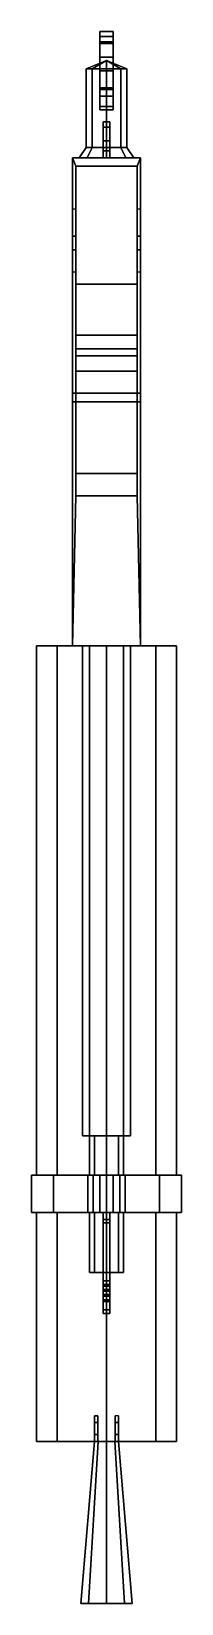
# Model space of a CAD drawing. Extents: x -0.44 to 0.44, y -5.41 to 3.8.
import ezdxf

# ---------------------------------------------------------------- set-up
doc = ezdxf.new("R2010")
doc.units = 0
doc.layers.get('0').update_dxf_attribs({"linetype": 'CONTINUOUS'})

msp = doc.modelspace()

# ---------------------------------------------------------------- linework, layer by layer
for points in [[(-0.04, 3.46, -0.42), (-0.04, 3.8, -0.39), (-0.04, 3.8, -0.58), (-0.04, 3.42, -0.55)], [(-0.04, 3.42, -0.55), (-0.04, 3.8, -0.58), (-0.04, 3.77, -0.64), (-0.04, 3.42, -0.61)], [(-0.04, 3.46, -0.21), (-0.04, 3.77, -0.26), (-0.04, 3.8, -0.39), (-0.04, 3.46, -0.42)], [(-0.04, 3.8, -0.58), (0.04, 3.8, -0.58), (0.04, 3.77, -0.64), (-0.04, 3.77, -0.64)], [(-0.04, 3.8, -0.39), (0.04, 3.8, -0.39), (0.04, 3.8, -0.58), (-0.04, 3.8, -0.58)], [(-0.04, 3.77, -0.26), (0.04, 3.77, -0.26), (0.04, 3.8, -0.39), (-0.04, 3.8, -0.39)], [(0.04, 3.8, -0.39), (0.04, 3.46, -0.42), (0.04, 3.42, -0.55), (0.04, 3.8, -0.58)], [(0.04, 3.8, -0.58), (0.04, 3.42, -0.55), (0.04, 3.42, -0.61), (0.04, 3.77, -0.64)], [(0.04, 3.77, -0.26), (0.04, 3.46, -0.21), (0.04, 3.46, -0.42), (0.04, 3.8, -0.39)], [(-0.04, 3.42, -0.61), (-0.04, 3.77, -0.64), (-0.04, 3.74, -0.65), (-0.04, 3.47, -0.65)], [(-0.04, 3.42, -0.06), (-0.04, 3.73, -0.17), (-0.04, 3.77, -0.26), (-0.04, 3.46, -0.21)], [(-0.04, 3.77, -0.64), (0.04, 3.77, -0.64), (0.04, 3.74, -0.65), (-0.04, 3.74, -0.65)], [(-0.04, 3.73, -0.17), (0.04, 3.73, -0.17), (0.04, 3.77, -0.26), (-0.04, 3.77, -0.26)], [(-0.04, 3.74, -0.65), (0.04, 3.74, -0.65), (0.04, 3.47, -0.65), (-0.04, 3.47, -0.65)], [(-0.04, 3.36, 0.03), (-0.04, 3.65, -0.03), (-0.04, 3.73, -0.17), (-0.04, 3.42, -0.06)], [(-0.04, 3.65, -0.03), (0.04, 3.65, -0.03), (0.04, 3.73, -0.17), (-0.04, 3.73, -0.17)], [(0.04, 3.77, -0.64), (0.04, 3.42, -0.61), (0.04, 3.47, -0.65), (0.04, 3.74, -0.65)], [(0.04, 3.73, -0.17), (0.04, 3.42, -0.06), (0.04, 3.46, -0.21), (0.04, 3.77, -0.26)], [(0.04, 3.65, -0.03), (0.04, 3.36, 0.03), (0.04, 3.42, -0.06), (0.04, 3.73, -0.17)], [(-0.0849, 3.58, 0.1051), (-0.12, 3.58, 0.19), (0, 3.63, 0.19)], [(-0.12, 3.58, 0.19), (-0.0849, 3.58, 0.2749), (0, 3.63, 0.19)], [(0, 3.58, 0.07), (-0.0849, 3.58, 0.1051), (0, 3.63, 0.19)], [(-0.0849, 3.58, 0.2749), (0, 3.58, 0.31), (0, 3.63, 0.19)], [(-0.04, 3.34, 0.07), (-0.04, 3.57, 0.04), (-0.04, 3.65, -0.03), (-0.04, 3.36, 0.03)], [(-0.04, 3.57, 0.04), (0.04, 3.57, 0.04), (0.04, 3.65, -0.03), (-0.04, 3.65, -0.03)], [(0.12, 3.58, 0.19), (0.0849, 3.58, 0.1051), (0, 3.63, 0.19)], [(0.0849, 3.58, 0.1051), (0, 3.58, 0.07), (0, 3.63, 0.19)], [(0, 3.58, 0.31), (0.0849, 3.58, 0.2749), (0, 3.63, 0.19)], [(0.0849, 3.58, 0.2749), (0.12, 3.58, 0.19), (0, 3.63, 0.19)], [(0.04, 3.57, 0.04), (0.04, 3.34, 0.07), (0.04, 3.36, 0.03), (0.04, 3.65, -0.03)], [(-0.0849, 3.58, 0.2749), (-0.12, 3.58, 0.19), (-0.12, 3.12, 0.19), (-0.0849, 3.12, 0.2749)], [(-0.12, 3.58, 0.19), (-0.0849, 3.58, 0.1051), (-0.0849, 3.12, 0.1051), (-0.12, 3.12, 0.19)], [(0, 3.58, 0.31), (-0.0849, 3.58, 0.2749), (-0.0849, 3.12, 0.2749), (0, 3.12, 0.31)], [(-0.0849, 3.58, 0.1051), (0, 3.58, 0.07), (0, 3.12, 0.07), (-0.0849, 3.12, 0.1051)], [(-0.04, 3.34, 0.0866), (-0.04, 3.57, 0.0866), (-0.04, 3.57, 0.04), (-0.04, 3.34, 0.07)], [(0, 3.57, 0.07), (0.04, 3.57, 0.0866), (0.04, 3.57, 0.04), (-0.04, 3.57, 0.04)], [(-0.04, 3.57, 0.0866), (0, 3.57, 0.07), (0, 3.57, 0.07), (-0.04, 3.57, 0.04)], [(0.0849, 3.58, 0.2749), (0, 3.58, 0.31), (0, 3.12, 0.31), (0.0849, 3.12, 0.2749)], [(0, 3.58, 0.07), (0.0849, 3.58, 0.1051), (0.0849, 3.12, 0.1051), (0, 3.12, 0.07)], [(0.04, 3.57, 0.0866), (0.04, 3.34, 0.0866), (0.04, 3.34, 0.07), (0.04, 3.57, 0.04)], [(0.12, 3.58, 0.19), (0.0849, 3.58, 0.2749), (0.0849, 3.12, 0.2749), (0.12, 3.12, 0.19)], [(0.0849, 3.58, 0.1051), (0.12, 3.58, 0.19), (0.12, 3.12, 0.19), (0.0849, 3.12, 0.1051)], [(-0.04, 3.47, -0.65), (0.04, 3.47, -0.65), (0.04, 3.42, -0.61), (-0.04, 3.42, -0.61)], [(-0.04, 3.42, -0.55), (0.04, 3.42, -0.55), (0.04, 3.46, -0.42), (-0.04, 3.46, -0.42)], [(-0.04, 3.46, -0.42), (0.04, 3.46, -0.42), (0.04, 3.46, -0.21), (-0.04, 3.46, -0.21)], [(-0.04, 3.46, -0.21), (0.04, 3.46, -0.21), (0.04, 3.42, -0.06), (-0.04, 3.42, -0.06)], [(-0.04, 3.42, -0.61), (0.04, 3.42, -0.61), (0.04, 3.42, -0.55), (-0.04, 3.42, -0.55)], [(-0.04, 3.42, -0.06), (0.04, 3.42, -0.06), (0.04, 3.36, 0.03), (-0.04, 3.36, 0.03)], [(-0.04, 3.36, 0.03), (0.04, 3.36, 0.03), (0.04, 3.34, 0.07), (-0.04, 3.34, 0.07)], [(-0.04, 3.34, 0.07), (0, 3.34, 0.07), (-0.04, 3.34, 0.0866)], [(0, 3.34, 0.07), (0.04, 3.34, 0.07), (0.04, 3.34, 0.0866)], [(-0.02, 3.21, -0.11), (-0.02, 3.24, -0.1), (-0.02, 3.27, -0.16), (-0.02, 3.24, -0.16)], [(-0.02, 3.24, -0.16), (-0.02, 3.27, -0.16), (-0.02, 3.27, -0.21), (-0.02, 3.24, -0.23)], [(-0.02, 3.24, -0.1), (0.02, 3.24, -0.1), (0.02, 3.27, -0.16), (-0.02, 3.27, -0.16)], [(-0.02, 3.27, -0.16), (0.02, 3.27, -0.16), (0.02, 3.27, -0.21), (-0.02, 3.27, -0.21)], [(-0.02, 3.15, -0.08), (-0.02, 3.16, -0.05), (-0.02, 3.24, -0.1), (-0.02, 3.21, -0.11)], [(-0.02, 3.16, -0.05), (0.02, 3.16, -0.05), (0.02, 3.24, -0.1), (-0.02, 3.24, -0.1)], [(0.02, 3.24, -0.1), (0.02, 3.21, -0.11), (0.02, 3.24, -0.16), (0.02, 3.27, -0.16)], [(0.02, 3.27, -0.16), (0.02, 3.24, -0.16), (0.02, 3.24, -0.23), (0.02, 3.27, -0.21)], [(0.02, 3.16, -0.05), (0.02, 3.15, -0.08), (0.02, 3.21, -0.11), (0.02, 3.24, -0.1)], [(-0.02, 3.1, -0.08), (-0.02, 3.1, -0.05), (-0.02, 3.16, -0.05), (-0.02, 3.15, -0.08)], [(-0.02, 3.1, -0.05), (0.02, 3.1, -0.05), (0.02, 3.16, -0.05), (-0.02, 3.16, -0.05)], [(0.02, 3.1, -0.05), (0.02, 3.1, -0.08), (0.02, 3.15, -0.08), (0.02, 3.16, -0.05)], [(-0.2, 3.06, 0.5), (-0.2, 3.06, -0.26), (-0.2, 1.68, -0.26), (-0.2, 1.63, -0.21)], [(-0.2, 3.06, 0.5), (-0.2, 1.63, -0.21), (-0.2, 0.2, -0.21), (-0.2, 0.2, 0.5)], [(0.2, 3.06, 0.5), (0.2, 3.06, -0.26), (-0.2, 3.06, -0.26), (-0.2, 3.06, 0.5)], [(0.2, 3.06, -0.26), (0.2, 1.68, -0.26), (-0.2, 1.68, -0.26), (-0.2, 3.06, -0.26)], [(-0.18, 3.01, 0.5), (-0.2, 3.06, 0.5), (-0.2, 0.2, 0.5), (-0.18, 1.08, 0.5)], [(0.18, 3.01, 0.5), (0.2, 3.06, 0.5), (-0.2, 3.06, 0.5), (-0.18, 3.01, 0.5)], [(-0.1131, 3.06, 0.0769), (-0.16, 3.06, 0.19), (-0.12, 3.12, 0.19), (-0.0849, 3.12, 0.1051)], [(-0.16, 3.06, 0.19), (-0.1131, 3.06, 0.3031), (-0.0849, 3.12, 0.2749), (-0.12, 3.12, 0.19)], [(0, 3.06, 0.03), (-0.1131, 3.06, 0.0769), (-0.0849, 3.12, 0.1051), (0, 3.12, 0.07)], [(-0.1131, 3.06, 0.3031), (0, 3.06, 0.35), (0, 3.12, 0.31), (-0.0849, 3.12, 0.2749)], [(-0.02, 3.06, -0.11), (-0.02, 3.06, -0.02), (-0.02, 3.1, -0.05), (-0.02, 3.1, -0.08)], [(-0.02, 3.06, -0.02), (0.02, 3.06, -0.02), (0.02, 3.1, -0.05), (-0.02, 3.1, -0.05)], [(0.1131, 3.06, 0.0769), (0, 3.06, 0.03), (0, 3.12, 0.07), (0.0849, 3.12, 0.1051)], [(0, 3.06, 0.35), (0.1131, 3.06, 0.3031), (0.0849, 3.12, 0.2749), (0, 3.12, 0.31)], [(0.02, 3.06, -0.02), (0.02, 3.06, -0.11), (0.02, 3.1, -0.08), (0.02, 3.1, -0.05)], [(0.16, 3.06, 0.19), (0.1131, 3.06, 0.0769), (0.0849, 3.12, 0.1051), (0.12, 3.12, 0.19)], [(0.1131, 3.06, 0.3031), (0.16, 3.06, 0.19), (0.12, 3.12, 0.19), (0.0849, 3.12, 0.2749)], [(0.2, 3.06, 0.5), (0.18, 3.01, 0.5), (0.18, 1.08, 0.5), (0.2, 0.2, 0.5)], [(0.2, 3.06, -0.26), (0.2, 3.06, 0.5), (0.2, 1.63, -0.21), (0.2, 1.68, -0.26)], [(0.2, 1.63, -0.21), (0.2, 3.06, 0.5), (0.2, 0.2, 0.5), (0.2, 0.2, -0.21)], [(0.18, 3.01, 0.56), (0.18, 3.01, 0.5), (-0.18, 3.01, 0.5), (-0.18, 3.01, 0.56)], [(-0.18, 3.01, 0.56), (-0.18, 3.01, 0.5), (-0.18, 1.08, 0.5), (-0.18, 2.32, 0.56)], [(0.18, 2.32, 0.56), (0.18, 3.01, 0.56), (-0.18, 3.01, 0.56), (-0.18, 2.32, 0.56)], [(0.18, 2.32, 0.56), (0.18, 1.08, 0.5), (0.18, 3.01, 0.5), (0.18, 3.01, 0.56)], [(-0.2, 2.76, -0.26), (-0.2, 2.6, -0.39), (-0.2, 2.52, -0.39), (-0.2, 2.39, -0.26)], [(-0.18, 2.76, -0.26), (-0.18, 2.6, -0.39), (-0.2, 2.6, -0.39), (-0.2, 2.76, -0.26)], [(-0.18, 2.6, -0.39), (-0.18, 2.76, -0.26), (-0.18, 2.39, -0.26), (-0.18, 2.52, -0.39)], [(0.18, 2.76, -0.26), (0.18, 2.6, -0.39), (0.18, 2.52, -0.39), (0.18, 2.39, -0.26)], [(0.2, 2.76, -0.26), (0.2, 2.6, -0.39), (0.18, 2.6, -0.39), (0.18, 2.76, -0.26)], [(0.2, 2.6, -0.39), (0.2, 2.76, -0.26), (0.2, 2.39, -0.26), (0.2, 2.52, -0.39)], [(-0.18, 2.6, -0.39), (-0.18, 2.52, -0.39), (-0.2, 2.52, -0.39), (-0.2, 2.6, -0.39)], [(0.2, 2.6, -0.39), (0.2, 2.52, -0.39), (0.18, 2.52, -0.39), (0.18, 2.6, -0.39)], [(-0.18, 2.52, -0.39), (-0.18, 2.39, -0.26), (-0.2, 2.39, -0.26), (-0.2, 2.52, -0.39)], [(0.2, 2.52, -0.39), (0.2, 2.39, -0.26), (0.18, 2.39, -0.26), (0.18, 2.52, -0.39)], [(-0.18, 2.32, 0.67), (-0.18, 2.32, 0.56), (-0.18, 2.02, 0.56), (-0.18, 2.02, 0.67)], [(-0.18, 2.32, 0.56), (-0.18, 2.32, 0.56), (-0.18, 1.08, 0.5), (-0.18, 1.94, 0.56)], [(0.18, 2.32, 0.67), (0.18, 2.32, 0.56), (-0.18, 2.32, 0.56), (-0.18, 2.32, 0.67)], [(0.18, 2.02, 0.67), (0.18, 2.32, 0.67), (-0.18, 2.32, 0.67), (-0.18, 2.02, 0.67)], [(0.18, 2.02, 0.67), (0.18, 2.02, 0.56), (0.18, 2.32, 0.56), (0.18, 2.32, 0.67)], [(0.18, 1.94, 0.56), (0.18, 1.08, 0.5), (0.18, 2.32, 0.56)], [(0.18, 2.02, 0.56), (0.18, 2.02, 0.67), (-0.18, 2.02, 0.67), (-0.18, 2.02, 0.56)], [(0.18, 1.94, 0.56), (0.18, 2.02, 0.56), (-0.18, 2.02, 0.56), (-0.18, 1.94, 0.56)], [(-0.18, 1.94, 0.79), (-0.18, 1.94, 0.56), (-0.18, 1.08, 0.5), (-0.18, 1.9, 0.79)], [(0.18, 1.94, 0.79), (0.18, 1.94, 0.56), (-0.18, 1.94, 0.56), (-0.18, 1.94, 0.79)], [(0.18, 1.9, 0.79), (0.18, 1.94, 0.79), (-0.18, 1.94, 0.79), (-0.18, 1.9, 0.79)], [(0.18, 1.9, 0.79), (0.18, 1.08, 0.5), (0.18, 1.94, 0.56), (0.18, 1.94, 0.79)], [(-0.18, 1.9, 0.91), (-0.18, 1.9, 0.79), (-0.18, 1.81, 0.85), (-0.18, 1.81, 0.91)], [(-0.18, 1.81, 0.85), (-0.18, 1.9, 0.79), (-0.18, 1.21, 0.75), (-0.18, 1.21, 0.85)], [(-0.18, 1.9, 0.79), (-0.18, 1.9, 0.79), (-0.18, 1.08, 0.5), (-0.18, 1.21, 0.75)], [(0.18, 1.9, 0.91), (0.18, 1.9, 0.79), (-0.18, 1.9, 0.79), (-0.18, 1.9, 0.91)], [(0.18, 1.81, 0.91), (0.18, 1.9, 0.91), (-0.18, 1.9, 0.91), (-0.18, 1.81, 0.91)], [(0.18, 1.81, 0.91), (0.18, 1.81, 0.85), (0.18, 1.9, 0.79), (0.18, 1.9, 0.91)], [(0.18, 1.21, 0.85), (0.18, 1.21, 0.75), (0.18, 1.9, 0.79), (0.18, 1.81, 0.85)], [(0.18, 1.21, 0.75), (0.18, 1.08, 0.5), (0.18, 1.9, 0.79)], [(0.18, 1.81, 0.85), (0.18, 1.81, 0.91), (-0.18, 1.81, 0.91), (-0.18, 1.81, 0.85)], [(0.18, 1.21, 0.85), (0.18, 1.81, 0.85), (-0.18, 1.81, 0.85), (-0.18, 1.21, 0.85)], [(0.2, 1.68, -0.26), (0.2, 1.63, -0.21), (-0.2, 1.63, -0.21), (-0.2, 1.68, -0.26)], [(0.2, 1.63, -0.21), (0.2, 0.2, -0.21), (-0.2, 0.2, -0.21), (-0.2, 1.63, -0.21)], [(-0.18, 1.21, 0.75), (-0.18, 1.21, 0.75), (-0.18, 1.08, 0.5), (-0.18, 1.08, 0.75)], [(0.18, 1.21, 0.75), (0.18, 1.21, 0.85), (-0.18, 1.21, 0.85), (-0.18, 1.21, 0.75)], [(0.18, 1.08, 0.75), (0.18, 1.21, 0.75), (-0.18, 1.21, 0.75), (-0.18, 1.08, 0.75)], [(0.18, 1.08, 0.75), (0.18, 1.08, 0.5), (0.18, 1.21, 0.75)], [(0.2, 0.2, 0.5), (0.18, 1.08, 0.5), (-0.18, 1.08, 0.5), (-0.2, 0.2, 0.5)], [(0.18, 1.08, 0.5), (0.18, 1.08, 0.75), (-0.18, 1.08, 0.75), (-0.18, 1.08, 0.5)], [(-0.41, 0.2, 0.38), (-0.2899, 0.2, 0.0901), (-0.2899, -2.9, 0.0901), (-0.41, -2.9, 0.38)], [(-0.2899, 0.2, 0.6699), (-0.41, 0.2, 0.38), (-0.41, -2.9, 0.38), (-0.2899, -2.9, 0.6699)], [(-0.2899, 0.2, 0.6699), (-0.2, 0.2, 0.5), (-0.2899, 0.2, 0.0901), (-0.41, 0.2, 0.38)], [(-0.2899, 0.2, 0.0901), (0, 0.2, -0.03), (0, -2.9, -0.03), (-0.2899, -2.9, 0.0901)], [(0, 0.2, 0.79), (-0.2899, 0.2, 0.6699), (-0.2899, -2.9, 0.6699), (0, -2.9, 0.79)], [(0, 0.2, 0.79), (0.2899, 0.2, 0.6699), (-0.2, 0.2, 0.5), (-0.2899, 0.2, 0.6699)], [(-0.2, 0.2, 0.5), (-0.2, 0.2, 0.0528), (-0.2, 0.2, 0.0528), (-0.2899, 0.2, 0.0901)], [(0.2, 0.2, -0.21), (0.2, 0.2, 0.5), (-0.2, 0.2, 0.5), (-0.2, 0.2, -0.21)], [(0.2899, 0.2, 0.6699), (0.2, 0.2, 0.5), (-0.2, 0.2, 0.5), (0.2899, 0.2, 0.6699)], [(-0.099, 0.2, -0.141), (-0.14, 0.2, -0.24), (-0.14, -2.67, -0.24), (-0.099, -2.67, -0.141)], [(-0.14, 0.2, -0.24), (-0.099, 0.2, -0.339), (-0.099, -2.67, -0.339), (-0.14, -2.67, -0.24)], [(0, 0.2, -0.1), (-0.099, 0.2, -0.141), (-0.099, -2.67, -0.141), (0, -2.67, -0.1)], [(-0.099, 0.2, -0.339), (0, 0.2, -0.38), (0, -2.67, -0.38), (-0.099, -2.67, -0.339)], [(0, 0.2, -0.03), (0.2899, 0.2, 0.0901), (0.2899, -2.9, 0.0901), (0, -2.9, -0.03)], [(0.2899, 0.2, 0.6699), (0, 0.2, 0.79), (0, -2.9, 0.79), (0.2899, -2.9, 0.6699)], [(0.099, 0.2, -0.141), (0, 0.2, -0.1), (0, -2.67, -0.1), (0.099, -2.67, -0.141)], [(0, 0.2, -0.38), (0.099, 0.2, -0.339), (0.099, -2.67, -0.339), (0, -2.67, -0.38)], [(0.14, 0.2, -0.24), (0.099, 0.2, -0.141), (0.099, -2.67, -0.141), (0.14, -2.67, -0.24)], [(0.099, 0.2, -0.339), (0.14, 0.2, -0.24), (0.14, -2.67, -0.24), (0.099, -2.67, -0.339)], [(0.2899, 0.2, 0.6699), (0.41, 0.2, 0.38), (0.2, 0.2, 0.0528), (0.2, 0.2, 0.5)], [(0.41, 0.2, 0.38), (0.2899, 0.2, 0.0901), (0.2, 0.2, 0.0528)], [(0.2899, 0.2, 0.0901), (0.41, 0.2, 0.38), (0.41, -2.9, 0.38), (0.2899, -2.9, 0.0901)], [(0.41, 0.2, 0.38), (0.2899, 0.2, 0.6699), (0.2899, -2.9, 0.6699), (0.41, -2.9, 0.38)], [(-0.099, -2.67, -0.141), (-0.14, -2.67, -0.24), (-0.1, -2.67, -0.24), (-0.0707, -2.67, -0.1693)], [(-0.14, -2.67, -0.24), (-0.099, -2.67, -0.339), (-0.0707, -2.67, -0.3107), (-0.1, -2.67, -0.24)], [(-0.0707, -2.67, -0.1693), (-0.1, -2.67, -0.24), (-0.1, -2.9, -0.24), (-0.0707, -2.9, -0.1693)], [(-0.1, -2.67, -0.24), (-0.0707, -2.67, -0.3107), (-0.0707, -2.9, -0.3107), (-0.1, -2.9, -0.24)], [(-0.099, -2.67, -0.339), (0, -2.67, -0.38), (0, -2.67, -0.34), (-0.0707, -2.67, -0.3107)], [(0, -2.67, -0.1), (-0.099, -2.67, -0.141), (-0.0707, -2.67, -0.1693), (0, -2.67, -0.14)], [(0, -2.67, -0.14), (-0.0707, -2.67, -0.1693), (-0.0707, -2.9, -0.1693), (0, -2.9, -0.14)], [(-0.0707, -2.67, -0.3107), (0, -2.67, -0.34), (0, -2.9, -0.34), (-0.0707, -2.9, -0.3107)], [(0.0707, -2.67, -0.1693), (0, -2.67, -0.14), (0, -2.9, -0.14), (0.0707, -2.9, -0.1693)], [(0, -2.67, -0.34), (0.0707, -2.67, -0.3107), (0.0707, -2.9, -0.3107), (0, -2.9, -0.34)], [(0, -2.67, -0.38), (0.099, -2.67, -0.339), (0.0707, -2.67, -0.3107), (0, -2.67, -0.34)], [(0.099, -2.67, -0.141), (0, -2.67, -0.1), (0, -2.67, -0.14), (0.0707, -2.67, -0.1693)], [(0.1, -2.67, -0.24), (0.0707, -2.67, -0.1693), (0.0707, -2.9, -0.1693), (0.1, -2.9, -0.24)], [(0.0707, -2.67, -0.3107), (0.1, -2.67, -0.24), (0.1, -2.9, -0.24), (0.0707, -2.9, -0.3107)], [(0.099, -2.67, -0.339), (0.14, -2.67, -0.24), (0.1, -2.67, -0.24), (0.0707, -2.67, -0.3107)], [(0.14, -2.67, -0.24), (0.099, -2.67, -0.141), (0.0707, -2.67, -0.1693), (0.1, -2.67, -0.24)], [(-0.3111, -2.9, 0.6911), (-0.44, -2.9, 0.38), (-0.44, -3.12, 0.38), (-0.3111, -3.12, 0.6911)], [(-0.44, -2.9, 0.38), (-0.3111, -2.9, 0.0689), (-0.3111, -3.12, 0.0689), (-0.44, -3.12, 0.38)], [(-0.3111, -2.9, 0.0689), (-0.44, -2.9, 0.38), (-0.41, -2.9, 0.38), (-0.2899, -2.9, 0.0901)], [(-0.44, -2.9, 0.38), (-0.3111, -2.9, 0.6911), (-0.2899, -2.9, 0.6699), (-0.41, -2.9, 0.38)], [(0, -2.9, 0.82), (-0.3111, -2.9, 0.6911), (-0.3111, -3.12, 0.6911), (0, -3.12, 0.82)], [(-0.3111, -2.9, 0.0689), (-0.04, -2.9, -0.0434), (-0.04, -3.12, -0.0434), (-0.3111, -3.12, 0.0689)], [(-0.04, -2.9, -0.0434), (-0.3111, -2.9, 0.0689), (-0.2899, -2.9, 0.0901), (0, -2.9, -0.03)], [(-0.3111, -2.9, 0.6911), (0, -2.9, 0.82), (0, -2.9, 0.79), (-0.2899, -2.9, 0.6699)], [(-0.0778, -2.9, -0.1622), (-0.11, -2.9, -0.24), (-0.11, -3.12, -0.24), (-0.0778, -3.12, -0.1622)], [(-0.11, -2.9, -0.24), (-0.0778, -2.9, -0.3178), (-0.0778, -3.12, -0.3178), (-0.11, -3.12, -0.24)], [(-0.11, -2.9, -0.24), (-0.0778, -2.9, -0.1622), (-0.0707, -2.9, -0.1693), (-0.1, -2.9, -0.24)], [(-0.0778, -2.9, -0.3178), (-0.11, -2.9, -0.24), (-0.1, -2.9, -0.24), (-0.0707, -2.9, -0.3107)], [(-0.04, -2.9, -0.1466), (-0.0778, -2.9, -0.1622), (-0.0778, -3.12, -0.1622), (-0.04, -3.12, -0.1466)], [(-0.0778, -2.9, -0.3178), (0, -2.9, -0.35), (0, -3.12, -0.35), (-0.0778, -3.12, -0.3178)], [(-0.0778, -2.9, -0.1622), (-0.04, -2.9, -0.1466), (0, -2.9, -0.14), (-0.0707, -2.9, -0.1693)], [(0, -2.9, -0.35), (-0.0778, -2.9, -0.3178), (-0.0707, -2.9, -0.3107), (0, -2.9, -0.34)], [(-0.04, -2.9, -0.1466), (-0.04, -2.9, -0.0434), (0, -2.9, -0.03), (0, -2.9, -0.14)], [(0.3111, -2.9, 0.6911), (0, -2.9, 0.82), (0, -3.12, 0.82), (0.3111, -3.12, 0.6911)], [(0, -2.9, -0.35), (0.0778, -2.9, -0.3178), (0.0778, -3.12, -0.3178), (0, -3.12, -0.35)], [(0, -2.9, -0.14), (0, -2.9, -0.03), (0.04, -2.9, -0.0434), (0.04, -2.9, -0.1466)], [(0.04, -2.9, -0.1466), (0.0778, -2.9, -0.1622), (0.0707, -2.9, -0.1693), (0, -2.9, -0.14)], [(0.0778, -2.9, -0.3178), (0, -2.9, -0.35), (0, -2.9, -0.34), (0.0707, -2.9, -0.3107)], [(0.3111, -2.9, 0.0689), (0.04, -2.9, -0.0434), (0, -2.9, -0.03), (0.2899, -2.9, 0.0901)], [(0, -2.9, 0.82), (0.3111, -2.9, 0.6911), (0.2899, -2.9, 0.6699), (0, -2.9, 0.79)], [(0.04, -2.9, -0.0434), (0.3111, -2.9, 0.0689), (0.3111, -3.12, 0.0689), (0.04, -3.12, -0.0434)], [(0.0778, -2.9, -0.1622), (0.04, -2.9, -0.1466), (0.04, -3.12, -0.1466), (0.0778, -3.12, -0.1622)], [(0.11, -2.9, -0.24), (0.0778, -2.9, -0.3178), (0.0707, -2.9, -0.3107), (0.1, -2.9, -0.24)], [(0.0778, -2.9, -0.1622), (0.11, -2.9, -0.24), (0.1, -2.9, -0.24), (0.0707, -2.9, -0.1693)], [(0.11, -2.9, -0.24), (0.0778, -2.9, -0.1622), (0.0778, -3.12, -0.1622), (0.11, -3.12, -0.24)], [(0.0778, -2.9, -0.3178), (0.11, -2.9, -0.24), (0.11, -3.12, -0.24), (0.0778, -3.12, -0.3178)], [(0.44, -2.9, 0.38), (0.3111, -2.9, 0.0689), (0.2899, -2.9, 0.0901), (0.41, -2.9, 0.38)], [(0.3111, -2.9, 0.6911), (0.44, -2.9, 0.38), (0.41, -2.9, 0.38), (0.2899, -2.9, 0.6699)], [(0.44, -2.9, 0.38), (0.3111, -2.9, 0.6911), (0.3111, -3.12, 0.6911), (0.44, -3.12, 0.38)], [(0.3111, -2.9, 0.0689), (0.44, -2.9, 0.38), (0.44, -3.12, 0.38), (0.3111, -3.12, 0.0689)], [(-0.3111, -3.12, 0.6911), (-0.44, -3.12, 0.38), (-0.41, -3.12, 0.38), (-0.2899, -3.12, 0.6699)], [(-0.44, -3.12, 0.38), (-0.3111, -3.12, 0.0689), (-0.2899, -3.12, 0.0901), (-0.41, -3.12, 0.38)], [(-0.2899, -3.12, 0.6699), (-0.41, -3.12, 0.38), (-0.41, -4.46, 0.38), (-0.2899, -4.46, 0.6699)], [(-0.41, -3.12, 0.38), (-0.2899, -3.12, 0.0901), (-0.2899, -4.46, 0.0901), (-0.41, -4.46, 0.38)], [(0, -3.12, 0.82), (-0.3111, -3.12, 0.6911), (-0.2899, -3.12, 0.6699), (0, -3.12, 0.79)], [(-0.3111, -3.12, 0.0689), (-0.04, -3.12, -0.0434), (0, -3.12, -0.03), (-0.2899, -3.12, 0.0901)], [(0, -3.12, 0.79), (-0.2899, -3.12, 0.6699), (-0.2899, -4.46, 0.6699), (0, -4.46, 0.79)], [(-0.2899, -3.12, 0.0901), (0, -3.12, -0.03), (0, -4.46, -0.03), (-0.2899, -4.46, 0.0901)], [(-0.0778, -3.12, -0.1622), (-0.11, -3.12, -0.24), (-0.1, -3.12, -0.24), (-0.0707, -3.12, -0.1693)], [(-0.11, -3.12, -0.24), (-0.0778, -3.12, -0.3178), (-0.0707, -3.12, -0.3107), (-0.1, -3.12, -0.24)], [(-0.0707, -3.12, -0.1693), (-0.1, -3.12, -0.24), (-0.1, -3.47, -0.24), (-0.0707, -3.47, -0.1693)], [(-0.1, -3.12, -0.24), (-0.0707, -3.12, -0.3107), (-0.0707, -3.47, -0.3107), (-0.1, -3.47, -0.24)], [(-0.0778, -3.12, -0.3178), (0, -3.12, -0.35), (0, -3.12, -0.34), (-0.0707, -3.12, -0.3107)], [(-0.04, -3.12, -0.1466), (-0.0778, -3.12, -0.1622), (-0.0707, -3.12, -0.1693), (0, -3.12, -0.14)], [(0, -3.12, -0.14), (-0.0707, -3.12, -0.1693), (-0.0707, -3.47, -0.1693), (0, -3.47, -0.14)], [(-0.0707, -3.12, -0.3107), (0, -3.12, -0.34), (0, -3.47, -0.34), (-0.0707, -3.47, -0.3107)], [(0, -3.12, -0.14), (0, -3.12, -0.03), (-0.04, -3.12, -0.0434), (-0.04, -3.12, -0.1466)], [(-0.02, -3.12, -0.34), (-0.02, -3.47, -0.41), (-0.02, -3.47, -0.3317), (-0.02, -3.12, -0.3317)], [(-0.02, -3.12, -0.34), (-0.02, -3.16, -0.39), (-0.02, -3.47, -0.41), (-0.02, -3.12, -0.34)], [(-0.02, -3.16, -0.39), (-0.02, -3.12, -0.34), (0.02, -3.12, -0.34), (0.02, -3.16, -0.39)], [(0.2899, -3.12, 0.6699), (0, -3.12, 0.79), (0, -4.46, 0.79), (0.2899, -4.46, 0.6699)], [(0, -3.12, -0.03), (0.2899, -3.12, 0.0901), (0.2899, -4.46, 0.0901), (0, -4.46, -0.03)], [(0.0707, -3.12, -0.1693), (0, -3.12, -0.14), (0, -3.47, -0.14), (0.0707, -3.47, -0.1693)], [(0, -3.12, -0.34), (0.0707, -3.12, -0.3107), (0.0707, -3.47, -0.3107), (0, -3.47, -0.34)], [(0.3111, -3.12, 0.6911), (0, -3.12, 0.82), (0, -3.12, 0.79), (0.2899, -3.12, 0.6699)], [(0.04, -3.12, -0.0434), (0.3111, -3.12, 0.0689), (0.2899, -3.12, 0.0901), (0, -3.12, -0.03)], [(0, -3.12, -0.35), (0.0778, -3.12, -0.3178), (0.0707, -3.12, -0.3107), (0, -3.12, -0.34)], [(0.0778, -3.12, -0.1622), (0.04, -3.12, -0.1466), (0, -3.12, -0.14), (0.0707, -3.12, -0.1693)], [(0.04, -3.12, -0.1466), (0.04, -3.12, -0.0434), (0, -3.12, -0.03), (0, -3.12, -0.14)], [(0.02, -3.12, -0.3317), (0.02, -3.47, -0.3317), (0.02, -3.47, -0.41), (0.02, -3.12, -0.34)], [(0.02, -3.12, -0.34), (0.02, -3.47, -0.41), (0.02, -3.16, -0.39), (0.02, -3.12, -0.34)], [(0.1, -3.12, -0.24), (0.0707, -3.12, -0.1693), (0.0707, -3.47, -0.1693), (0.1, -3.47, -0.24)], [(0.0707, -3.12, -0.3107), (0.1, -3.12, -0.24), (0.1, -3.47, -0.24), (0.0707, -3.47, -0.3107)], [(0.0778, -3.12, -0.3178), (0.11, -3.12, -0.24), (0.1, -3.12, -0.24), (0.0707, -3.12, -0.3107)], [(0.11, -3.12, -0.24), (0.0778, -3.12, -0.1622), (0.0707, -3.12, -0.1693), (0.1, -3.12, -0.24)], [(0.41, -3.12, 0.38), (0.2899, -3.12, 0.6699), (0.2899, -4.46, 0.6699), (0.41, -4.46, 0.38)], [(0.2899, -3.12, 0.0901), (0.41, -3.12, 0.38), (0.41, -4.46, 0.38), (0.2899, -4.46, 0.0901)], [(0.3111, -3.12, 0.0689), (0.44, -3.12, 0.38), (0.41, -3.12, 0.38), (0.2899, -3.12, 0.0901)], [(0.44, -3.12, 0.38), (0.3111, -3.12, 0.6911), (0.2899, -3.12, 0.6699), (0.41, -3.12, 0.38)], [(-0.02, -3.18, -0.52), (-0.02, -3.57, -0.76), (-0.02, -3.54, -0.65), (-0.02, -3.16, -0.49)], [(-0.02, -3.16, -0.49), (-0.02, -3.54, -0.65), (-0.02, -3.47, -0.41), (-0.02, -3.16, -0.39)], [(-0.02, -3.18, -0.52), (-0.02, -3.16, -0.49), (0.02, -3.16, -0.49), (0.02, -3.18, -0.52)], [(-0.02, -3.16, -0.49), (-0.02, -3.16, -0.39), (0.02, -3.16, -0.39), (0.02, -3.16, -0.49)], [(-0.02, -3.57, -0.76), (-0.02, -3.18, -0.52), (0.02, -3.18, -0.52), (0.02, -3.57, -0.76)], [(0.02, -3.16, -0.49), (0.02, -3.54, -0.65), (0.02, -3.57, -0.76), (0.02, -3.18, -0.52)], [(0.02, -3.16, -0.39), (0.02, -3.47, -0.41), (0.02, -3.54, -0.65), (0.02, -3.16, -0.49)], [(0, -3.47, -0.14), (-0.0707, -3.47, -0.1693), (-0.1, -3.47, -0.24), (0.0707, -3.47, -0.1693)], [(0.0707, -3.47, -0.1693), (-0.1, -3.47, -0.24), (-0.0707, -3.47, -0.3107), (0.1, -3.47, -0.24)], [(0.1, -3.47, -0.24), (-0.0707, -3.47, -0.3107), (0, -3.47, -0.34), (0.0707, -3.47, -0.3107)], [(-0.02, -3.47, -0.41), (-0.02, -3.54, -0.65), (-0.02, -3.54, -0.6), (-0.02, -3.52, -0.45)], [(-0.02, -3.47, -0.29), (-0.02, -3.63, -0.36), (-0.02, -3.63, -0.33), (-0.02, -3.55, -0.29)], [(-0.02, -3.47, -0.36), (-0.02, -3.63, -0.36), (-0.02, -3.63, -0.36), (-0.02, -3.47, -0.29)], [(-0.02, -3.47, -0.29), (-0.02, -3.55, -0.29), (0.02, -3.55, -0.29), (0.02, -3.47, -0.29)], [(-0.02, -3.63, -0.36), (-0.02, -3.47, -0.36), (0.02, -3.47, -0.36), (0.02, -3.63, -0.36)], [(-0.02, -3.47, -0.36), (-0.02, -3.47, -0.41), (0.02, -3.47, -0.41), (0.02, -3.47, -0.36)], [(-0.02, -3.47, -0.41), (-0.02, -3.52, -0.45), (0.02, -3.52, -0.45), (0.02, -3.47, -0.41)], [(0.02, -3.52, -0.45), (0.02, -3.54, -0.6), (0.02, -3.54, -0.65), (0.02, -3.47, -0.41)], [(0.02, -3.55, -0.29), (0.02, -3.63, -0.33), (0.02, -3.63, -0.36), (0.02, -3.47, -0.29)], [(0.02, -3.47, -0.29), (0.02, -3.63, -0.36), (0.02, -3.63, -0.36), (0.02, -3.47, -0.36)], [(-0.02, -3.52, -0.45), (-0.02, -3.54, -0.6), (-0.02, -3.6, -0.56), (-0.02, -3.64, -0.45)], [(-0.02, -3.52, -0.45), (-0.02, -3.64, -0.45), (0.02, -3.64, -0.45), (0.02, -3.52, -0.45)], [(-0.02, -3.57, -0.76), (-0.02, -3.61, -0.76), (-0.02, -3.58, -0.68), (-0.02, -3.54, -0.65)], [(-0.02, -3.6, -0.56), (-0.02, -3.54, -0.6), (0.02, -3.54, -0.6), (0.02, -3.6, -0.56)], [(-0.02, -3.54, -0.6), (-0.02, -3.54, -0.65), (0.02, -3.54, -0.65), (0.02, -3.54, -0.6)], [(-0.02, -3.54, -0.65), (-0.02, -3.58, -0.68), (0.02, -3.58, -0.68), (0.02, -3.54, -0.65)], [(-0.02, -3.55, -0.29), (-0.02, -3.63, -0.33), (0.02, -3.63, -0.33), (0.02, -3.55, -0.29)], [(-0.02, -3.61, -0.76), (-0.02, -3.57, -0.76), (0.02, -3.57, -0.76), (0.02, -3.61, -0.76)], [(-0.02, -3.61, -0.76), (-0.02, -3.69, -0.71), (-0.02, -3.71, -0.68), (-0.02, -3.58, -0.68)], [(-0.02, -3.58, -0.68), (-0.02, -3.71, -0.68), (0.02, -3.71, -0.68), (0.02, -3.58, -0.68)], [(0.02, -3.64, -0.45), (0.02, -3.6, -0.56), (0.02, -3.54, -0.6), (0.02, -3.52, -0.45)], [(0.02, -3.54, -0.65), (0.02, -3.58, -0.68), (0.02, -3.61, -0.76), (0.02, -3.57, -0.76)], [(0.02, -3.58, -0.68), (0.02, -3.71, -0.68), (0.02, -3.69, -0.71), (0.02, -3.61, -0.76)], [(-0.02, -3.64, -0.45), (-0.02, -3.6, -0.56), (-0.02, -3.71, -0.56), (-0.02, -3.71, -0.49)], [(-0.02, -3.71, -0.56), (-0.02, -3.6, -0.56), (0.02, -3.6, -0.56), (0.02, -3.71, -0.56)], [(-0.02, -3.69, -0.71), (-0.02, -3.61, -0.76), (0.02, -3.61, -0.76), (0.02, -3.69, -0.71)], [(-0.02, -3.63, -0.33), (-0.02, -3.63, -0.36), (0.02, -3.63, -0.36), (0.02, -3.63, -0.33)], [(-0.02, -3.64, -0.45), (-0.02, -3.71, -0.49), (0.02, -3.71, -0.49), (0.02, -3.64, -0.45)], [(0.02, -3.71, -0.49), (0.02, -3.71, -0.56), (0.02, -3.6, -0.56), (0.02, -3.64, -0.45)], [(-0.02, -3.71, -0.68), (-0.02, -3.69, -0.71), (0.02, -3.69, -0.71), (0.02, -3.71, -0.68)], [(-0.02, -3.71, -0.49), (-0.02, -3.71, -0.56), (0.02, -3.71, -0.56), (0.02, -3.71, -0.49)], [(-0.07, -4.35, 0.91), (-0.05, -4.35, 0.91), (-0.05, -4.31, 0.87), (-0.07, -4.31, 0.87)], [(-0.07, -4.31, 0.87), (-0.05, -4.31, 0.87), (-0.05, -4.31, 0.7693), (-0.07, -4.31, 0.761)], [(-0.07, -4.46, 0.87), (-0.07, -4.42, 0.91), (-0.07, -4.35, 0.91), (-0.07, -4.31, 0.87)], [(-0.07, -4.46, 0.761), (-0.07, -4.46, 0.87), (-0.07, -4.31, 0.87), (-0.07, -4.31, 0.761)], [(-0.05, -4.31, 0.7693), (-0.05, -4.31, 0.87), (-0.05, -4.46, 0.87), (-0.05, -4.46, 0.7693)], [(-0.05, -4.31, 0.87), (-0.05, -4.35, 0.91), (-0.05, -4.42, 0.91), (-0.05, -4.46, 0.87)], [(0.05, -4.46, 0.7693), (0.05, -4.46, 0.87), (0.05, -4.31, 0.87), (0.05, -4.31, 0.7693)], [(0.05, -4.46, 0.87), (0.05, -4.42, 0.91), (0.05, -4.35, 0.91), (0.05, -4.31, 0.87)], [(0.07, -4.31, 0.87), (0.05, -4.31, 0.87), (0.05, -4.35, 0.91), (0.07, -4.35, 0.91)], [(0.07, -4.31, 0.761), (0.07, -4.31, 0.87), (0.07, -4.46, 0.87), (0.07, -4.46, 0.761)], [(0.07, -4.31, 0.87), (0.07, -4.35, 0.91), (0.07, -4.42, 0.91), (0.07, -4.46, 0.87)], [(-0.07, -4.42, 0.91), (-0.05, -4.42, 0.91), (-0.05, -4.35, 0.91), (-0.07, -4.35, 0.91)], [(-0.07, -4.46, 0.87), (-0.05, -4.46, 0.87), (-0.05, -4.42, 0.91), (-0.07, -4.42, 0.91)], [(0.07, -4.35, 0.91), (0.05, -4.35, 0.91), (0.05, -4.42, 0.91), (0.07, -4.42, 0.91)], [(0.07, -4.42, 0.91), (0.05, -4.42, 0.91), (0.05, -4.46, 0.87), (0.07, -4.46, 0.87)], [(-0.41, -4.46, 0.38), (-0.2899, -4.46, 0.0901), (0, -4.46, 0.79), (-0.2899, -4.46, 0.6699)], [(-0.2899, -4.46, 0.0901), (0, -4.46, -0.03), (0.2899, -4.46, 0.6699), (0, -4.46, 0.79)], [(-0.1061, -5.41, 0.0339), (-0.15, -5.41, 0.14), (-0.07, -4.46, 0.14), (-0.0495, -4.46, 0.0905)], [(-0.15, -5.41, 0.14), (-0.1061, -5.41, 0.2461), (-0.0495, -4.46, 0.1895), (-0.07, -4.46, 0.14)], [(0, -5.41, -0.01), (-0.1061, -5.41, 0.0339), (-0.0495, -4.46, 0.0905), (0, -4.46, 0.07)], [(-0.1061, -5.41, 0.2461), (0, -5.41, 0.29), (0, -4.46, 0.21), (-0.0495, -4.46, 0.1895)], [(0.1061, -5.41, 0.0339), (0, -5.41, -0.01), (0, -4.46, 0.07), (0.0495, -4.46, 0.0905)], [(0, -5.41, 0.29), (0.1061, -5.41, 0.2461), (0.0495, -4.46, 0.1895), (0, -4.46, 0.21)], [(0, -4.46, -0.03), (0.2899, -4.46, 0.0901), (0.41, -4.46, 0.38), (0.2899, -4.46, 0.6699)], [(0.15, -5.41, 0.14), (0.1061, -5.41, 0.0339), (0.0495, -4.46, 0.0905), (0.07, -4.46, 0.14)], [(0.1061, -5.41, 0.2461), (0.15, -5.41, 0.14), (0.07, -4.46, 0.14), (0.0495, -4.46, 0.1895)], [(0.07, -4.46, 0.87), (0.05, -4.46, 0.87), (0.05, -4.46, 0.7693), (0.07, -4.46, 0.761)], [(-0.15, -5.41, 0.14), (0.1061, -5.41, 0.2461), (0, -5.41, 0.29), (-0.1061, -5.41, 0.2461)], [(-0.1061, -5.41, 0.0339), (0.15, -5.41, 0.14), (0.1061, -5.41, 0.2461), (-0.15, -5.41, 0.14)], [(0, -5.41, -0.01), (0.1061, -5.41, 0.0339), (0.15, -5.41, 0.14), (-0.1061, -5.41, 0.0339)]]:
    msp.add_3dface(points)

doc.saveas('drawing.dxf')
